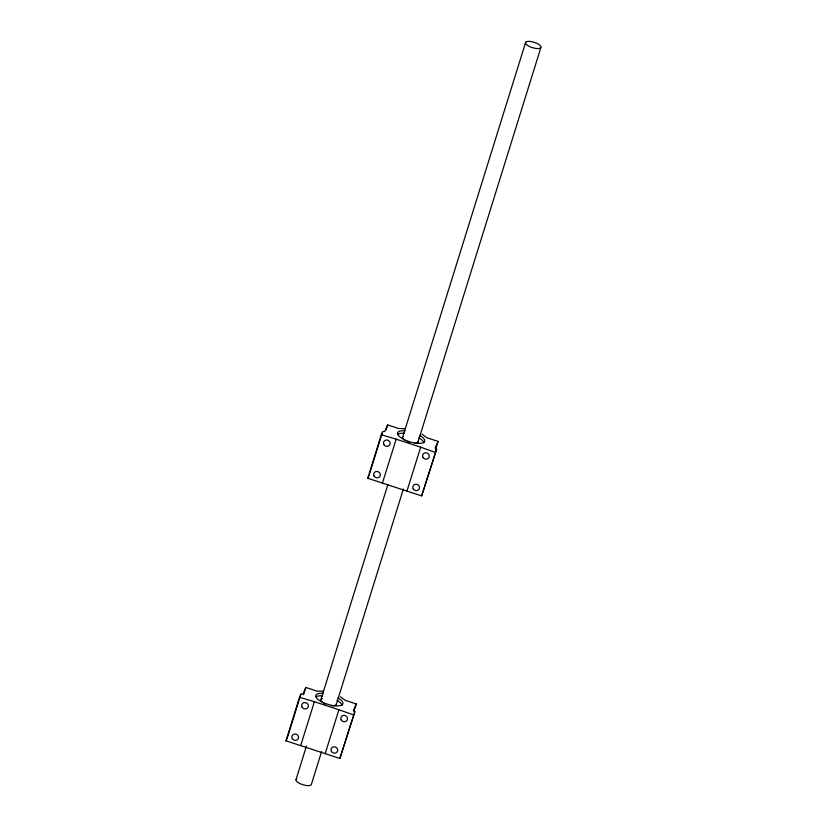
<?xml version="1.0" encoding="UTF-8"?>
<svg xmlns="http://www.w3.org/2000/svg" width="827" height="827" viewBox="0 0 827 827"><rect width="100%" height="100%" fill="white"/><g stroke="black" fill="none" stroke-linecap="round" stroke-linejoin="round"><path stroke-width="1.24" d="M340.31 696.747L345.159 700.314L356.303 703.953L353.377 710.569L354.845 711.706L339.866 758.442L285.966 740.827L299.529 697.295L300.945 694.091L302.92 694.07L305.845 687.464L316.999 691.103L323.378 691.207M422.09 434.196L426.928 437.762L438.083 441.401L435.157 448.017L436.625 449.154L421.646 495.89L367.746 478.275L381.299 434.744L382.715 431.539L384.7 431.518L387.625 424.913L398.769 428.551L405.147 428.655M287.765 736.412L300.945 694.091M369.535 473.861L382.343 432.748M303.581 694.711L305.845 687.464M386.116 429.751L387.625 424.913M300.666 745.623L314.394 701.709L338.905 709.731L325.176 753.645M382.436 483.071L396.164 439.158L420.674 447.18L406.946 491.093M296.097 779.323L306.455 746.047M321.052 699.208L387.842 484.736M402.821 436.666L525.672 42.239M321.62 751.474L311.262 784.761A8.105 2.822 17.3 0 1 300.935 784.048A8.105 2.822 17.3 0 1 296.81 778.796M336.217 704.635L403.4 488.943M417.986 442.104L540.837 47.677A8.105 2.822 17.3 0 0 530.986 41.536A8.105 2.822 17.3 0 0 527.936 45.671A8.105 2.822 17.3 0 0 540.837 47.677M354.049 711.21L356.303 703.953M435.447 449.867L438.083 441.401M339.866 758.442L354.845 711.706M421.646 495.89L436.625 449.154M367.746 478.275L369.162 475.07M396.164 439.158L381.299 434.744M285.966 740.827L287.382 737.622M420.674 447.18L435.198 452.359M314.394 701.709L299.529 697.295M338.905 709.731L353.429 714.91M397.839 434.165A14.183 4.941 17.3 0 1 404.258 433.348M418.813 437.855A14.183 4.941 17.3 0 1 423.869 442.672M419.609 435.322A14.183 4.941 17.3 0 1 420.447 443.334A14.183 4.941 17.3 0 1 399.948 436.976A14.183 4.941 17.3 0 1 405.054 430.805M418.069 441.349A8.105 2.822 17.3 0 1 414.968 443.21M409.189 442.197A8.105 2.822 17.3 0 1 407.235 441.453M405.488 440.584A8.105 2.822 17.3 0 1 403.194 436.491M316.069 696.716A14.183 4.941 17.3 0 1 322.478 695.9M337.044 700.407A14.183 4.941 17.3 0 1 342.099 705.224M337.829 697.874A14.183 4.941 17.3 0 1 338.677 705.886A14.183 4.941 17.3 0 1 318.168 699.528A14.183 4.941 17.3 0 1 323.274 693.357M336.3 703.901A8.105 2.822 17.3 0 1 331.41 705.658M325.456 704.004A8.105 2.822 17.3 0 1 322.468 698.67M383.862 444.595A3.38 3.163 23.9 0 0 389.651 444.998A3.38 3.163 23.9 0 0 386.881 440.005A3.38 3.163 23.9 0 0 383.862 444.595M423 457.393A3.38 3.163 23.9 0 0 428.799 457.796A3.38 3.163 23.9 0 0 426.019 452.803A3.38 3.163 23.9 0 0 423 457.393M413.2 488.809A3.38 3.163 23.9 0 0 418.989 489.253A3.38 3.163 23.9 0 0 416.25 484.25A3.38 3.163 23.9 0 0 413.2 488.809M374.073 476.032A3.38 3.163 23.9 0 0 379.862 476.435A3.38 3.163 23.9 0 0 377.081 471.452A3.38 3.163 23.9 0 0 374.073 476.032M302.082 707.147A3.38 3.163 23.9 0 0 307.882 707.55A3.38 3.163 23.9 0 0 305.101 702.557A3.38 3.163 23.9 0 0 302.082 707.147M341.231 719.945A3.38 3.163 23.9 0 0 347.02 720.348A3.38 3.163 23.9 0 0 344.239 715.355A3.38 3.163 23.9 0 0 341.231 719.945M331.42 751.361A3.38 3.163 23.9 0 0 337.209 751.805A3.38 3.163 23.9 0 0 334.48 746.802A3.38 3.163 23.9 0 0 331.42 751.361M292.293 738.583A3.38 3.163 23.9 0 0 298.082 738.987A3.38 3.163 23.9 0 0 295.311 734.004A3.38 3.163 23.9 0 0 292.293 738.583"/></g></svg>
